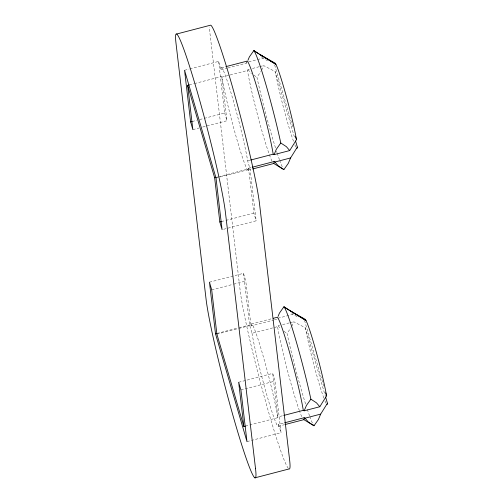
<?xml version="1.0" encoding="UTF-8"?>
<svg xmlns="http://www.w3.org/2000/svg" width="503" height="503" viewBox="0 0 503 503"><rect width="100%" height="100%" fill="white"/><g stroke="black" fill="none" stroke-linecap="round" stroke-linejoin="round"><path stroke-width="0.38" stroke-dasharray="2.52 1.89" d="M261.648 70.263L263.616 65.572L275.311 71.64L294.909 138.765M291.746 326.428L293.708 321.738L305.403 327.811L325.441 396.446M227.821 67.987L246.608 63.095L247.124 62.265L256.8 59.744M230.192 74.972L247.476 70.47L247.992 69.64L249.482 69.251M209.449 282.196L243.515 273.318L249.582 324.951L252.016 333.294L277.568 326.636L278.084 325.806L279.574 325.422M275.487 147.825A61.737 3.93 75.4 0 1 256.932 77.21L260.925 71.558M305.579 403.991A61.737 3.93 75.4 0 1 287.024 333.382L291.017 327.723M184.551 70.282L189.097 69.1M189.851 68.898L218.623 61.404L221.056 69.747A52.916 3.37 75.4 0 1 232.185 96.853A52.916 3.37 75.4 0 1 247.652 160.834L250.085 169.178L256.153 220.804L222.081 229.682M221.358 67.817L225.118 66.836M257.542 59.549L262.748 58.191L267.565 60.693M221.056 69.747L227.067 68.182M189.178 84.963L193.724 83.775M194.479 83.58L221.735 76.481L221.924 77.129A52.916 3.37 75.4 0 0 237.385 141.104A52.916 3.37 75.4 0 0 248.513 168.209L253.902 213.109L256.153 220.804M252.456 68.477L259.152 66.729M259.894 66.541L263.616 65.572M221.924 77.129L229.437 75.167M192.133 121.519L196.673 120.336M199.704 119.544L203.489 118.557M204.243 118.362L224.684 113.037L218.623 61.404M192.863 129.611L198.924 128.032M202.709 127.045L226.935 120.733L221.735 76.481M247.652 160.834L249.903 160.243M248.513 168.209L251.525 167.424M216.152 177.333L217.667 176.937M218.421 176.742L248.702 168.851M216.02 178.049L250.085 169.178M248.218 170.14L251.972 169.159M221.351 221.59L225.137 220.603M225.891 220.402L253.902 213.109M211.694 289.891L232.895 284.371M233.65 284.17L245.766 281.02L243.515 273.318M251.45 323.982L272.494 318.506M217.026 333.432L238.227 327.906M238.982 327.711L249.582 324.951M216.894 334.149L238.089 328.622M238.85 328.428L250.959 325.271L245.766 281.02M277.964 318.236L292.84 314.362L298.348 317.217M250.959 325.271L251.148 325.919L273.695 320.046M274.449 319.845L276.7 319.26M282.548 324.642L289.244 322.901M289.986 322.706L293.708 321.738M238.667 382.267L272.733 373.389L274.978 381.085L281.045 432.718L251.519 440.408M240.912 389.963L274.978 381.085M251.148 325.919A52.916 3.37 75.4 0 1 262.283 353.018A52.916 3.37 75.4 0 1 277.744 417L283 415.629M245.376 426.123L277.933 417.647L272.733 373.389M252.016 333.294A52.916 3.37 75.4 0 0 267.477 397.276A52.916 3.37 75.4 0 0 278.612 424.375L283.868 423.004M278.31 426.305L284.321 424.739M246.979 441.596L250.764 440.609M253.82 75.18L256.932 77.21M283.912 331.345L287.024 333.382M261.321 56.518L262.748 58.191M247.992 69.64L251.324 73.545M291.891 313.243L292.84 314.362M278.084 325.806L280.944 329.157M274.663 65.019L292.941 127.624M304.541 320.436L323.699 386.053M224.684 113.037L226.935 120.733M277.744 417L277.933 417.647M278.612 424.375L281.045 432.718M288.326 468.394A97.01 6.181 75.4 0 1 262.579 390.561A97.01 6.181 75.4 0 1 240.157 290.47L210.065 34.305A97.01 6.181 75.4 0 1 209.644 27.055M301.756 416.691A52.916 3.37 75.4 0 1 299.65 411.372M299.379 410.63A52.916 3.37 75.4 0 1 277.568 326.636M271.96 161.167A52.916 3.37 75.4 0 1 269.287 154.459M268.74 152.899A52.916 3.37 75.4 0 1 247.476 70.47M246.608 63.095A52.916 3.37 75.4 0 1 246.91 61.159M325.975 403.155A44.094 2.811 75.4 0 1 324.913 400.822M323.85 398.068A44.094 2.811 75.4 0 1 305.403 327.811M312.357 422.929A61.737 3.93 75.4 0 1 310.011 417.144M309.565 415.918A61.737 3.93 75.4 0 1 307.1 408.713M295.883 146.989A44.094 2.811 75.4 0 1 294.821 144.657M293.519 141.261A44.094 2.811 75.4 0 1 275.311 71.64M282.258 166.757A61.737 3.93 75.4 0 1 279.92 160.979M279.473 159.753A61.737 3.93 75.4 0 1 277.266 153.333M277.008 152.547A61.737 3.93 75.4 0 1 276.581 151.252"/><path stroke-width="0.75" d="M247.966 60.253L249.369 56.902L253.808 50.621L275.896 64.34L259.416 54.286L274.827 62.988A44.094 2.811 75.4 0 1 285.138 92.15A44.094 2.811 75.4 0 1 296.468 139.689L289.722 150.567L274.097 154.635L273.198 154.176L250.657 160.048M274.097 154.635L276.342 149.278L280.781 142.99A61.737 3.93 75.4 0 0 253.808 50.621L258.794 53.878M295.569 141.029L297.336 147.065L290.583 157.942L288.338 163.305L283.899 169.586L273.764 163.481L252.726 168.964M278.058 316.418L279.461 313.067L283.899 306.786L305.987 320.512L290.168 310.854L304.925 319.154A44.094 2.811 75.4 0 1 315.23 348.315A44.094 2.811 75.4 0 1 326.56 395.855L319.814 406.732L304.189 410.806L303.296 410.341L283.755 415.434M304.189 410.806L306.434 405.443L310.873 399.162A61.737 3.93 75.4 0 0 283.899 306.786L289.508 310.452M325.661 397.2L327.428 403.23L320.675 414.107L318.43 419.471L313.998 425.752L303.862 419.653L285.069 424.545M176.616 34.028L210.682 25.15A97.01 6.181 75.4 0 1 236.077 99.858A97.01 6.181 75.4 0 1 259.51 203.652L289.602 459.824A97.01 6.181 75.4 0 1 288.986 468.972L254.914 477.85M225.866 66.641L246.91 61.159A52.916 3.37 75.4 0 1 259.328 95.733A52.916 3.37 75.4 0 1 273.198 154.176M187.669 85.353L214.636 177.729L219.836 221.98L222.081 229.682L216.02 178.049L184.551 70.282L190.618 121.915L192.863 129.611L187.669 85.353L189.178 84.963M190.618 121.915L192.133 121.519M252.273 167.229L274.066 161.551L274.959 162.01L278.297 165.921L283.899 169.586M214.636 177.729L216.152 177.333M274.959 162.01L290.583 157.942M219.836 221.98L221.351 221.59M273.242 318.305L277.002 317.33A52.916 3.37 75.4 0 1 289.42 351.905A52.916 3.37 75.4 0 1 303.296 410.341M245.376 426.123L243.861 426.519L238.667 382.267L240.912 389.963L246.979 441.596L215.51 333.822L217.026 333.432M284.623 422.809L304.158 417.716L305.051 418.182L308.389 422.086L313.998 425.752A61.737 3.93 75.4 0 1 313.432 424.991M305.051 418.182L320.675 414.107M280.781 142.99L286.383 146.662L289.722 150.567M310.873 399.162L316.475 402.828L319.814 406.732M295.588 136.671L296.468 139.689M325.68 392.837L326.56 395.855M243.861 426.519L216.894 334.149L211.694 289.891L209.449 282.196L215.51 333.822M304.158 417.716A52.916 3.37 75.4 0 1 303.862 419.653M274.066 161.551A52.916 3.37 75.4 0 1 273.764 163.481M327.428 403.23A44.094 2.811 75.4 0 1 327.044 404.513M297.336 147.065A44.094 2.811 75.4 0 1 296.946 148.341M255.53 468.695L225.438 212.53A97.01 6.181 75.4 0 0 195.956 87.289A97.01 6.181 75.4 0 0 175.993 43.176L206.092 299.348A97.01 6.181 75.4 0 0 235.574 424.589A97.01 6.181 75.4 0 0 255.53 468.695"/></g></svg>
